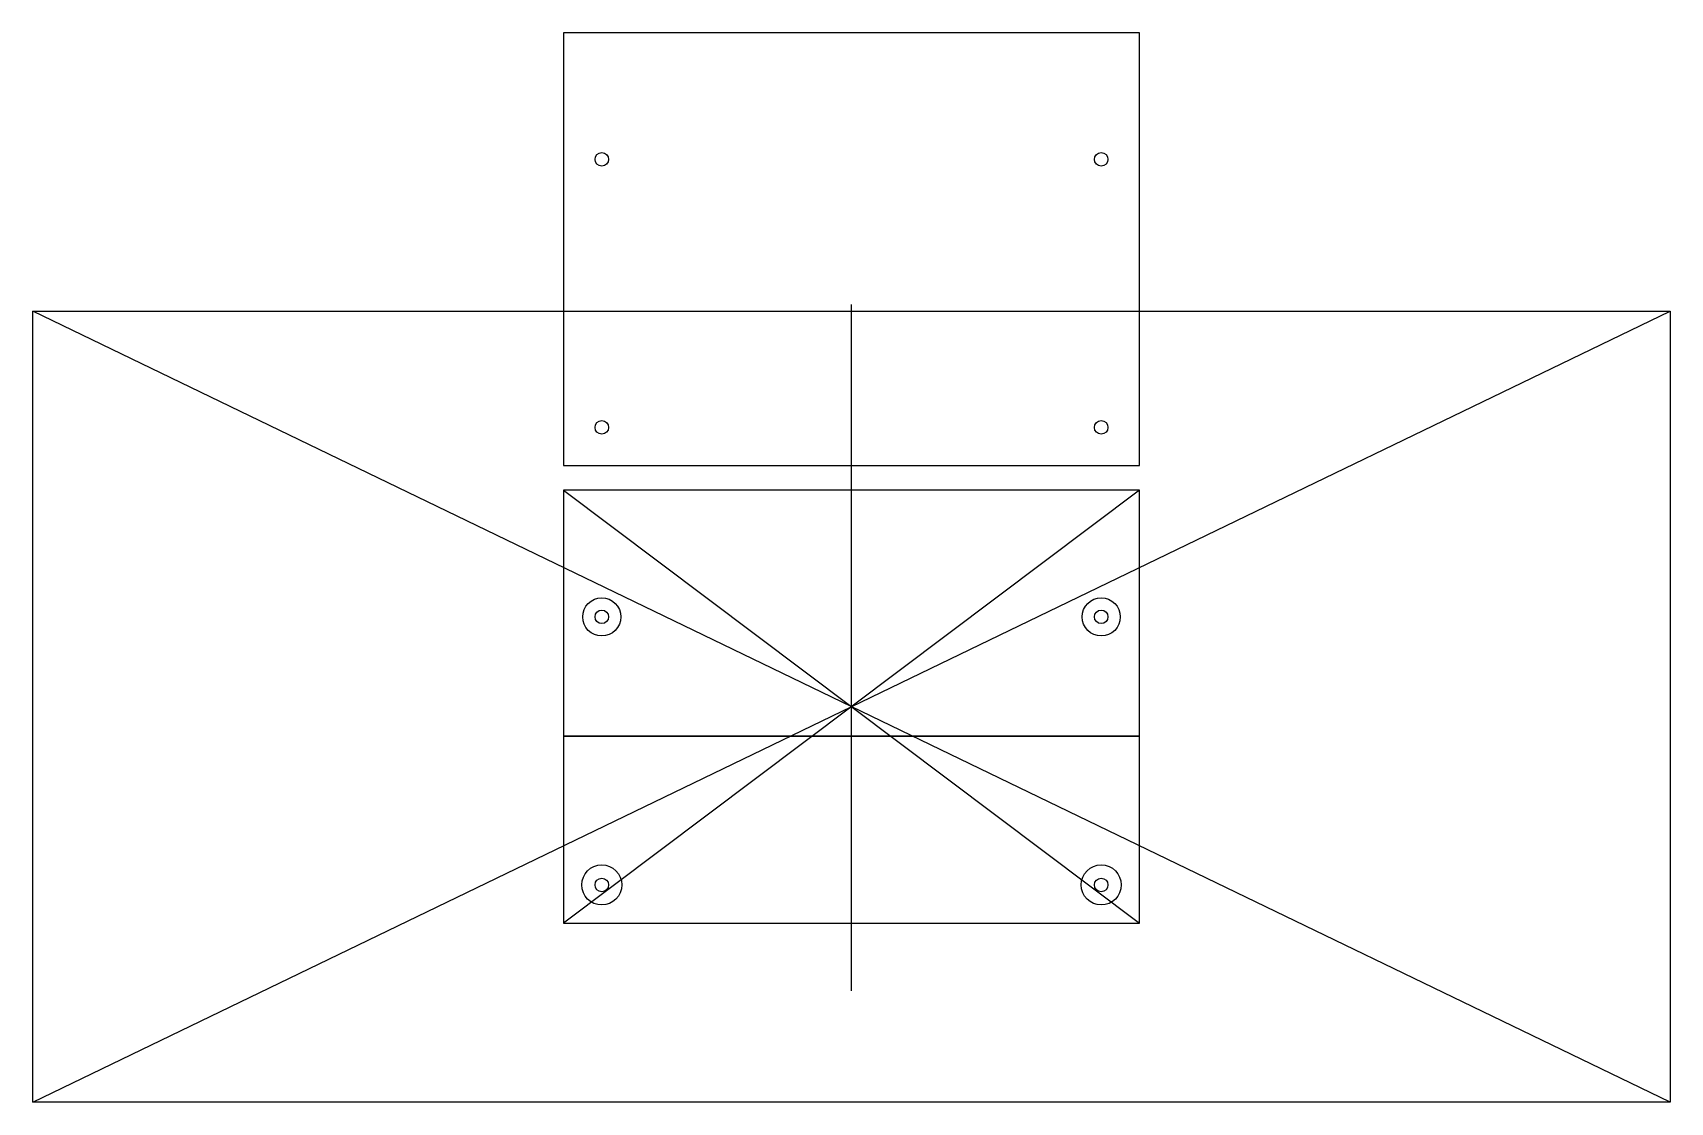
# Model space of a CAD drawing. Header units: millimetres. Extents: x -430 to 430, y -208 to 354.
import ezdxf

# ---------------------------------------------------------------- set-up
doc = ezdxf.new("R2010")
doc.units = ezdxf.units.MM
doc.header["$MEASUREMENT"] = 0
for name, color, linetype in [('xxxxxx v1_Sketch1', 7, 'Continuous'), ('xxxxxx v1_Sketch2', 7, 'Continuous'), ('xxxxxx v1_Sketch3', 7, 'Continuous'), ('xxxxxx v1_Sketch4', 7, 'Continuous'), ('xxxxxx v1_Sketch5', 7, 'Continuous')]:
    doc.layers.add(name, color=color, linetype=linetype)

msp = doc.modelspace()

# ---------------------------------------------------------------- linework, layer by layer
at = {"layer": 'xxxxxx v1_Sketch1'}
for p, q in [((-151, 113.5), (-151, -113.5)), ((151, 113.5), (-151, -113.5)), ((151, 113.5), (-151, 113.5)), ((-151, 113.5), (151, -113.5)), ((151, -113.5), (151, 113.5)), ((-151, -15.5), (-151, -113.5)), ((151, -15.5), (-151, -15.5)), ((151, -113.5), (151, -15.5)), ((-151, -113.5), (151, -113.5)), ((-151, -113.5), (151, -113.5))]:
    msp.add_line(p, q, dxfattribs=at)
msp.add_point((0, 0), dxfattribs=at)
msp.add_point((0, 0), dxfattribs=at)
at = {"layer": 'xxxxxx v1_Sketch2'}
for p, q in [((0, -149.11, 37.69), (0, 210.89, 37.69)), ((151, -15.5, 37.69), (-151, -15.5, 37.69)), ((-151, -15.5, 37.69), (-151, -113.5, 37.69)), ((151, -113.5, 37.69), (151, -15.5, 37.69)), ((-151, -113.5, 37.69), (151, -113.5, 37.69))]:
    msp.add_line(p, q, dxfattribs=at)
for centre, radius in [((-131, -93.5, 37.69), 10.5), ((131, -93.5, 37.69), 10.5), ((-131, -93.5, 37.69), 3.55), ((131, -93.5, 37.69), 3.55)]:
    msp.add_circle(centre, radius, dxfattribs=at)
msp.add_point((0, 0, 37.69), dxfattribs=at)
at = {"layer": 'xxxxxx v1_Sketch3'}
for p, q in [((0, -149.11, 35.97), (0, 210.89, 35.97)), ((-151, 113.5, 35.97), (-151, -15.5, 35.97)), ((151, 113.5, 35.97), (-151, 113.5, 35.97)), ((151, -15.5, 35.97), (151, 113.5, 35.97)), ((-151, -15.5, 35.97), (151, -15.5, 35.97))]:
    msp.add_line(p, q, dxfattribs=at)
for centre, radius in [((-131, 47.1, 35.97), 10), ((131, 47.1, 35.97), 10), ((-131, 47.1, 35.97), 3.55), ((131, 47.1, 35.97), 3.55)]:
    msp.add_circle(centre, radius, dxfattribs=at)
msp.add_point((0, 0, 35.97), dxfattribs=at)
at = {"layer": 'xxxxxx v1_Sketch4'}
for p, q in [((151, 353.5, 22), (-151, 353.5, 22)), ((-151, 353.5, 22), (-151, 126.5, 22)), ((151, 126.5, 22), (151, 353.5, 22)), ((-151, 126.5, 22), (151, 126.5, 22))]:
    msp.add_line(p, q, dxfattribs=at)
for centre in [(-131, 287.1, 22), (131, 287.1, 22), (-131, 146.5, 22), (131, 146.5, 22)]:
    msp.add_circle(centre, 3.55, dxfattribs=at)
msp.add_point((0, 0, 22), dxfattribs=at)
at = {"layer": 'xxxxxx v1_Sketch5'}
for p, q in [((-429.5, 207.5), (429.5, 207.5)), ((-429.5, -207.5), (429.5, 207.5)), ((-429.5, -207.5), (-429.5, 207.5)), ((429.5, -207.5), (-429.5, 207.5)), ((429.5, 207.5), (429.5, -207.5)), ((429.5, -207.5), (-429.5, -207.5))]:
    msp.add_line(p, q, dxfattribs=at)
msp.add_point((0, 0), dxfattribs=at)
msp.add_point((0, 0), dxfattribs=at)

doc.saveas('drawing.dxf')
